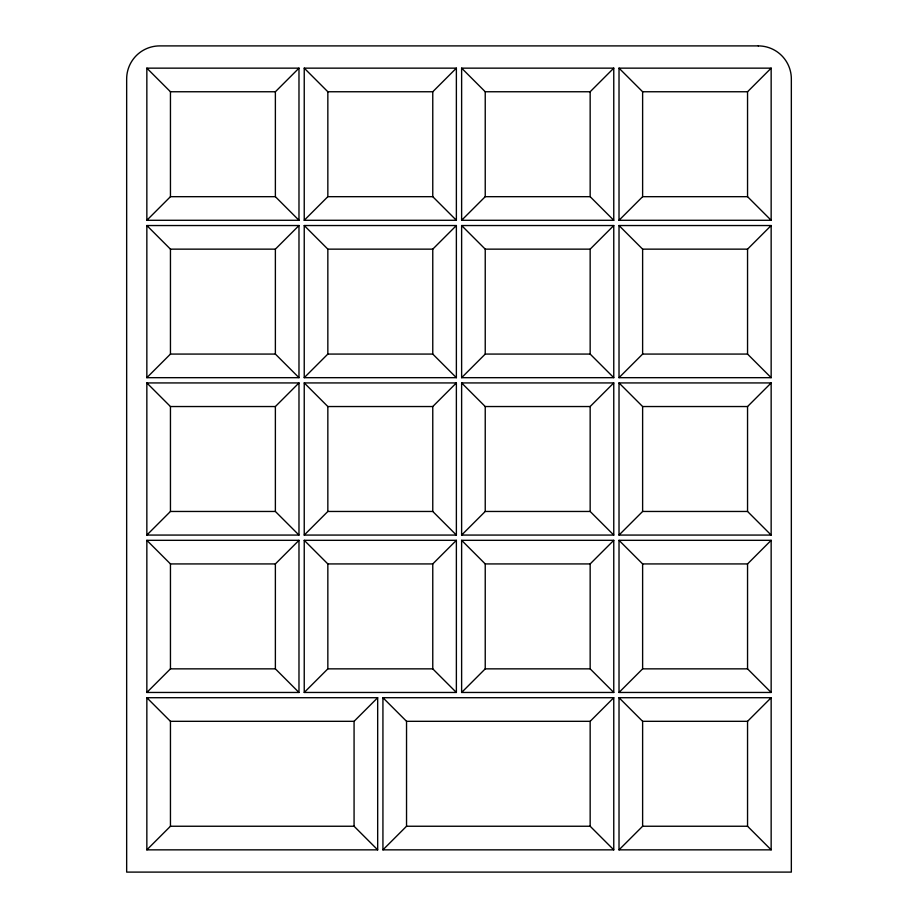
<?xml version="1.0" encoding="UTF-8"?>
<svg xmlns="http://www.w3.org/2000/svg" width="918" height="918" viewBox="0 0 918 918"><rect width="100%" height="100%" fill="white"/><g stroke="black" fill="none" stroke-linecap="round" stroke-linejoin="round"><path stroke-width="1.38" d="M146.846 220.286L170.45 196.681L275.377 196.681L298.981 220.286L146.846 220.286L146.846 68.15L298.981 68.15L298.981 220.286M146.846 68.15L170.45 91.754L275.377 91.754L298.981 68.15M146.846 377.677L170.45 354.073L275.377 354.073L298.981 377.677L146.846 377.677L146.846 225.541L298.981 225.541L298.981 377.677M275.377 354.073L275.377 249.145L298.981 225.541M304.237 220.286L327.841 196.681L432.768 196.681L456.372 220.286L304.237 220.286L304.237 68.15L456.372 68.15L456.372 220.286M304.237 68.15L327.841 91.754L432.768 91.754L456.372 68.15M146.846 535.068L170.45 511.464L275.377 511.464L298.981 535.068L298.981 382.932L146.846 382.932L146.846 535.068L298.981 535.068M146.846 382.932L170.45 406.536L275.377 406.536L298.981 382.932M304.237 377.677L327.841 354.073L432.768 354.073L456.372 377.677L304.237 377.677L304.237 225.541L456.372 225.541L456.372 377.677M304.237 225.541L327.841 249.145L432.768 249.145L456.372 225.541M461.628 220.286L485.232 196.681L590.159 196.681L613.763 220.286L613.763 68.15L461.628 68.15L461.628 220.286L613.763 220.286M461.628 68.15L485.232 91.754L590.159 91.754L613.763 68.15M146.846 692.459L170.45 668.855L275.377 668.855L298.981 692.459L298.981 540.323L146.846 540.323L146.846 692.459L298.981 692.459M146.846 540.323L170.45 563.927L275.377 563.927L298.981 540.323M304.237 535.068L327.841 511.464L432.768 511.464L456.372 535.068L456.372 382.932L304.237 382.932L304.237 535.068L456.372 535.068M432.768 511.464L432.768 406.536L456.372 382.932M461.628 377.677L485.232 354.073L590.159 354.073L613.763 377.677L461.628 377.677L461.628 225.541L613.763 225.541L613.763 377.677M461.628 225.541L485.232 249.145L590.159 249.145L613.763 225.541M619.019 220.286L642.623 196.681L747.55 196.681L771.154 220.286L771.154 68.15L619.019 68.15L619.019 220.286L771.154 220.286M619.019 68.15L642.623 91.754L747.55 91.754L771.154 68.15M146.846 849.85L170.45 826.246L354.073 826.246L377.677 849.85L377.677 697.714L146.846 697.714L146.846 849.85L377.677 849.85M304.237 692.459L327.841 668.855L432.768 668.855L456.372 692.459L304.237 692.459L304.237 540.323L456.372 540.323L456.372 692.459M304.237 540.323L327.841 563.927L432.768 563.927L456.372 540.323M461.628 535.068L485.232 511.464L590.159 511.464L613.763 535.068L461.628 535.068L461.628 382.932L613.763 382.932L613.763 535.068M590.159 511.464L590.159 406.536L613.763 382.932M619.019 377.677L642.623 354.073L747.55 354.073L771.154 377.677L771.154 225.541L619.019 225.541L619.019 377.677L771.154 377.677M619.019 225.541L642.623 249.145L747.55 249.145L771.154 225.541M146.846 697.714L170.45 721.318L354.073 721.318L377.677 697.714M461.628 692.459L485.232 668.855L590.159 668.855L613.763 692.459L461.628 692.459L461.628 540.323L613.763 540.323L613.763 692.459M590.159 668.855L590.159 563.927L613.763 540.323M619.019 535.068L642.623 511.464L747.55 511.464L771.154 535.068L771.154 382.932L619.019 382.932L619.019 535.068L771.154 535.068M619.019 382.932L642.623 406.536L747.55 406.536L771.154 382.932M382.932 849.85L406.536 826.246L590.159 826.246L613.763 849.85L613.763 697.714L382.932 697.714L382.932 849.85L613.763 849.85M382.932 697.714L406.536 721.318L590.159 721.318L613.763 697.714M619.019 692.459L642.623 668.855L747.55 668.855L771.154 692.459L619.019 692.459L619.019 540.323L771.154 540.323L771.154 692.459M619.019 540.323L642.623 563.927L747.55 563.927L771.154 540.323M619.019 849.85L642.623 826.246L747.55 826.246L771.154 849.85L619.019 849.85L619.019 697.714L771.154 697.714L771.154 849.85M619.019 697.714L642.623 721.318L747.55 721.318L771.154 697.714M146.846 225.541L170.45 249.145L275.377 249.145M304.237 382.932L327.841 406.536L432.768 406.536M461.628 382.932L485.232 406.536L590.159 406.536M461.628 540.323L485.232 563.927L590.159 563.927M747.55 91.754L747.55 196.681M747.55 249.145L747.55 354.073M747.55 406.536L747.55 511.464M747.55 563.927L747.55 668.855M747.55 721.318L747.55 826.246M642.623 91.754L642.623 196.681M642.623 249.145L642.623 354.073M642.623 406.536L642.623 511.464M642.623 563.927L642.623 668.855M642.623 721.318L642.623 826.246M590.159 91.754L590.159 196.681M590.159 249.145L590.159 354.073M590.159 721.318L590.159 826.246M485.232 91.754L485.232 196.681M485.232 249.145L485.232 354.073M485.232 406.536L485.232 511.464M485.232 563.927L485.232 668.855M432.768 91.754L432.768 196.681M432.768 249.145L432.768 354.073M432.768 563.927L432.768 668.855M406.536 721.318L406.536 826.246M354.073 721.318L354.073 826.246M327.841 91.754L327.841 196.681M327.841 249.145L327.841 354.073M327.841 406.536L327.841 511.464M327.841 563.927L327.841 668.855M275.377 91.754L275.377 196.681M275.377 406.536L275.377 511.464M275.377 563.927L275.377 668.855M170.45 91.754L170.45 196.681M170.45 249.145L170.45 354.073M170.45 406.536L170.45 511.464M170.45 563.927L170.45 668.855M170.45 721.318L170.45 826.246M758.291 45.9L159.709 45.9A33.048 33.048 0 0 0 126.661 78.948L126.661 872.1L791.339 872.1L791.339 78.948A33.048 33.048 0 0 0 758.291 45.9"/></g></svg>
